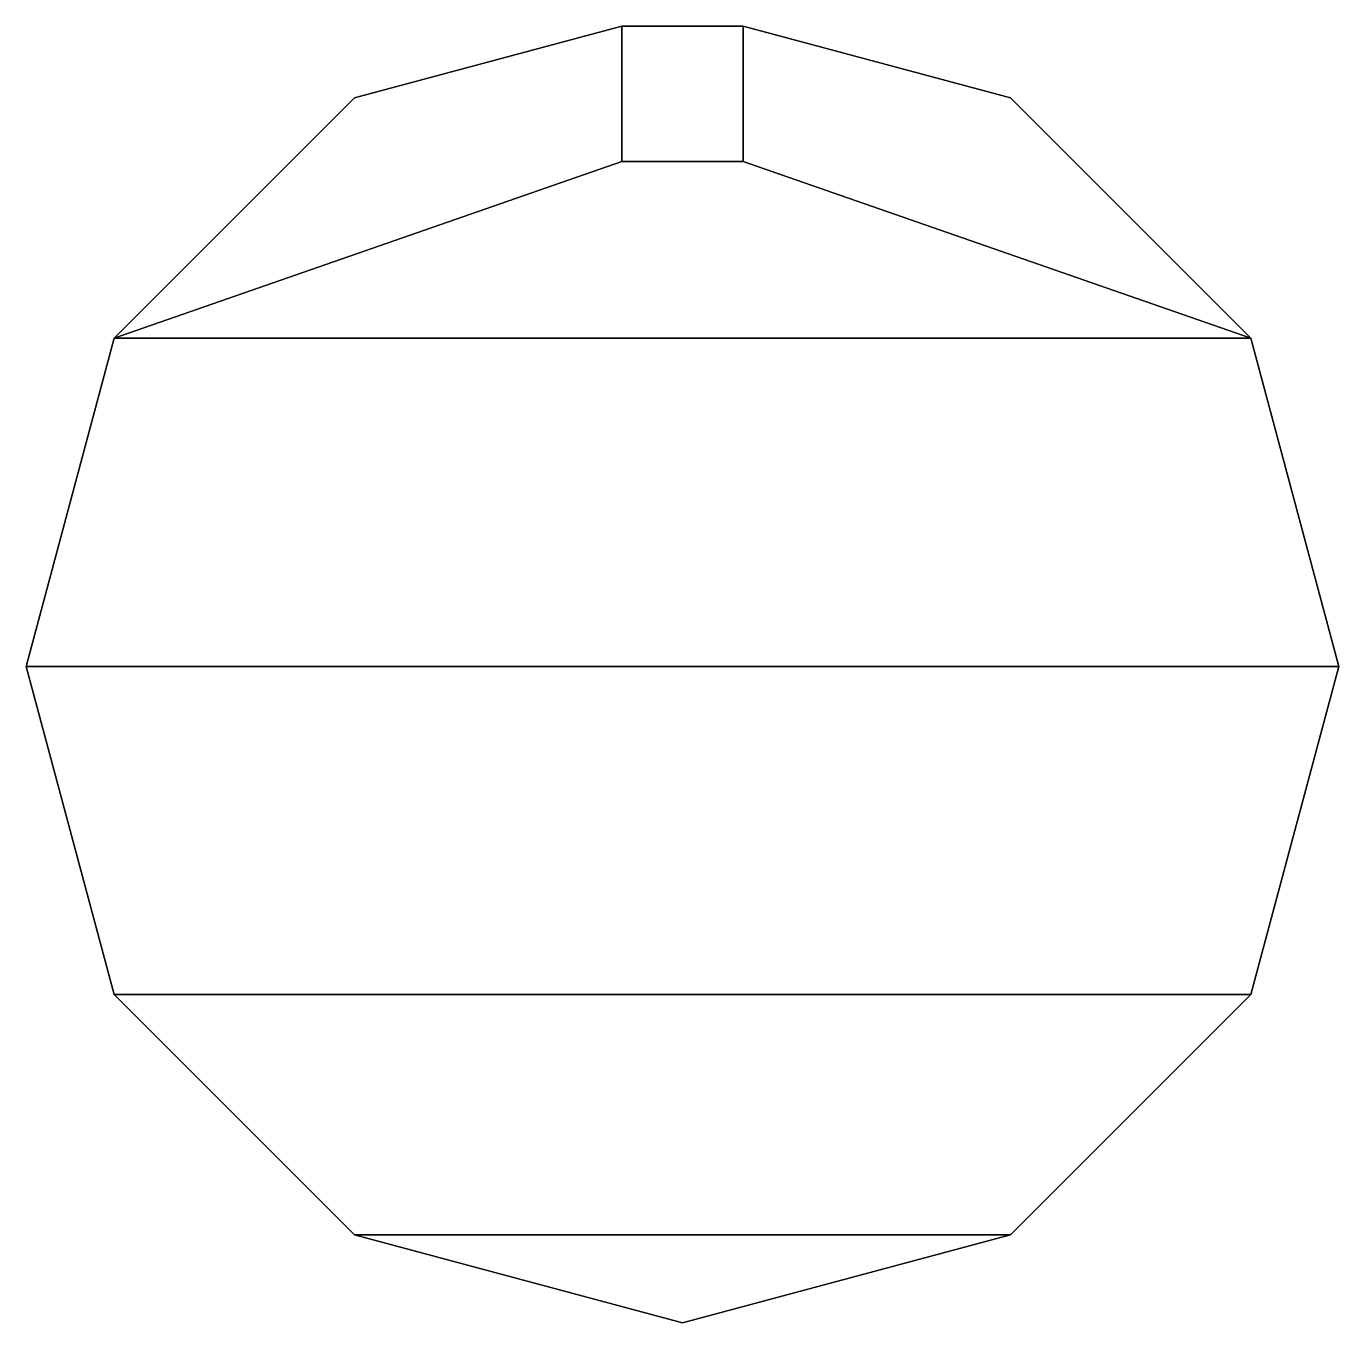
# Model space of a CAD drawing. Extents: x -1.3 to 1.3, y -1.3 to 1.27.
import ezdxf

# ---------------------------------------------------------------- set-up
doc = ezdxf.new("R2010")
doc.units = 0
doc.layers.add('TURRET', color=2, linetype='CONTINUOUS')

msp = doc.modelspace()

# ---------------------------------------------------------------- linework, layer by layer
at = {"layer": 'TURRET'}
for points in [[(-0.12, 1.2678, 1), (-0.65, 1.1258, 1), (-1.1258, 0.65, 1), (-0.12, 1, 1)], [(-0.12, 1.2678), (-0.65, 1.1258), (-0.65, 1.1258, 1), (-0.12, 1.2678, 1)], [(-0.12, 1, 0.2), (-0.12, 1.2678, 0.2), (-0.12, 1.2678, 1), (-0.12, 1, 1)], [(0.12, 1.2678), (-0.12, 1.2678), (-0.12, 1.2678, 0.2), (0.12, 1.2678, 0.2)], [(0.12, 1.2678, 0.2), (-0.12, 1.2678, 0.2), (-0.12, 1, 0.2), (0.12, 1, 0.2)], [(0.65, 1.1258), (0.12, 1.2678), (0.12, 1.2678, 1), (0.65, 1.1258, 1)], [(0.12, 1, 1), (0.12, 1.2678, 1), (0.12, 1.2678, 0.2), (0.12, 1, 0.2)], [(0.65, 1.1258, 1), (0.12, 1.2678, 1), (0.12, 1, 1), (1.1258, 0.65, 1)], [(-0.65, 1.1258), (-1.1258, 0.65), (-1.1258, 0.65, 1), (-0.65, 1.1258, 1)], [(1.1258, 0.65), (0.65, 1.1258), (0.65, 1.1258, 1), (1.1258, 0.65, 1)], [(0.12, 1, 1), (-0.12, 1, 1), (-1.1258, 0.65, 1), (1.1258, 0.65, 1)], [(0.12, 1, 0.2), (-0.12, 1, 0.2), (-0.12, 1, 1), (0.12, 1, 1)], [(-1.1258, 0.65), (-1.3, 0), (-1.3, 0, 1), (-1.1258, 0.65, 1)], [(-1.1258, 0.65, 1), (-1.3, 0, 1), (1.3, 0, 1), (1.1258, 0.65, 1)], [(1.3, 0), (1.1258, 0.65), (1.1258, 0.65, 1), (1.3, 0, 1)], [(-1.3, 0), (-1.1258, -0.65), (-1.1258, -0.65, 1), (-1.3, 0, 1)], [(-1.3, 0, 1), (-1.1258, -0.65, 1), (1.1258, -0.65, 1), (1.3, 0, 1)], [(1.1258, -0.65), (1.3, 0), (1.3, 0, 1), (1.1258, -0.65, 1)], [(-1.1258, -0.65), (-0.65, -1.1258), (-0.65, -1.1258, 1), (-1.1258, -0.65, 1)], [(-1.1258, -0.65, 1), (-0.65, -1.1258, 1), (0.65, -1.1258, 1), (1.1258, -0.65, 1)], [(0.65, -1.1258), (1.1258, -0.65), (1.1258, -0.65, 1), (0.65, -1.1258, 1)], [(-0.65, -1.1258), (0, -1.3), (0, -1.3, 1), (-0.65, -1.1258, 1)], [(-0.65, -1.1258, 1), (0, -1.3, 1), (0, -1.3, 1), (0.65, -1.1258, 1)], [(0, -1.3), (0.65, -1.1258), (0.65, -1.1258, 1), (0, -1.3, 1)]]:
    msp.add_3dface(points, dxfattribs=at)

doc.saveas('drawing.dxf')
